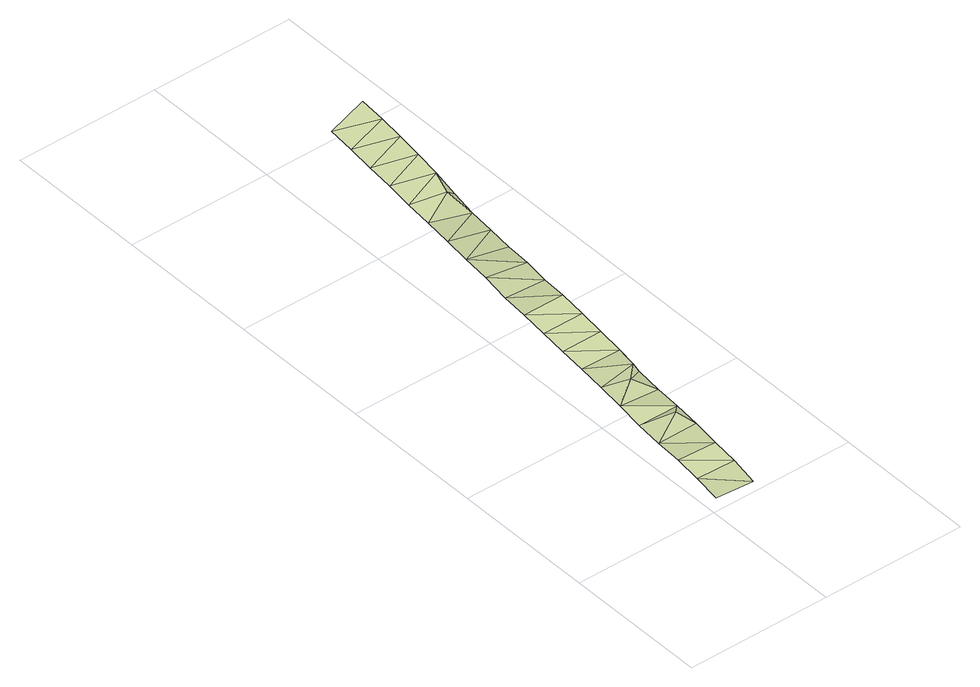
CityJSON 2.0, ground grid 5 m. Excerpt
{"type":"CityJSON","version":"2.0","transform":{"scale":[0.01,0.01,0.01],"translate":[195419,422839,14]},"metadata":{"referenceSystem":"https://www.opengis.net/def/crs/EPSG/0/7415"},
"CityObjects":{
"landuse1":{"type":"LandUse","attributes":{"3df_class":"Terrain","bgt_status":"bestaand","bgt_functie":"berm","relatievehoogteligging":0,"bgt_fysiekvoorkomen":"groenvoorziening","ondersteunendwegdeeloptalud":"false","plus_fysiekvoorkomen":"gras- en kruidachtigen","aantal_punten":0},"geometry":[{"type":"MultiSurface","lod":"1","boundaries":[[[0,1,2]],[[3,4,1]],[[1,0,3]],[[5,6,4]],[[5,4,3]],[[7,6,8]],[[9,6,5]],[[9,8,6]],[[10,11,7]],[[7,8,10]],[[12,11,13]],[[8,9,10]],[[14,11,10]],[[14,13,11]],[[15,12,16]],[[13,16,12]],[[17,18,15]],[[13,14,19]],[[16,13,19]],[[15,16,17]],[[20,21,18]],[[16,19,17]],[[18,17,20]],[[22,23,21]],[[22,21,20]],[[24,25,23]],[[24,23,22]],[[26,27,25]],[[26,25,24]],[[28,29,27]],[[28,27,26]],[[30,31,29]],[[32,29,28]],[[30,29,32]],[[33,34,31]],[[31,30,33]],[[35,34,36]],[[33,36,34]],[[37,38,35]],[[35,36,37]],[[39,40,38]],[[41,36,33]],[[36,41,37]],[[38,37,39]],[[42,43,40]],[[42,40,39]],[[44,45,43]],[[44,43,42]],[[44,46,45]]]}]}
},
"vertices":[
[166,24,102],[45,128,112],[34,29,107],[178,123,112],[56,227,112],[189,222,112],[67,326,106],[77,425,106],[183,391,121],[201,321,113],[213,420,109],[88,524,109],[99,623,111],[183,591,118],[225,519,102],[110,722,111],[233,641,117],[248,718,112],[121,821,108],[236,618,102],[260,817,112],[132,919,108],[272,916,111],[143,1018,108],[283,1015,112],[155,1118,103],[295,1110,102],[166,1218,110],[307,1204,101],[177,1318,108],[330,1394,91],[189,1417,107],[318,1299,93],[341,1489,88],[200,1517,107],[211,1617,106],[333,1591,107],[364,1678,106],[223,1717,106],[376,1773,108],[234,1816,106],[353,1583,93],[387,1867,110],[246,1916,106],[399,1962,110],[257,2016,104],[409,2060,107]
]}
